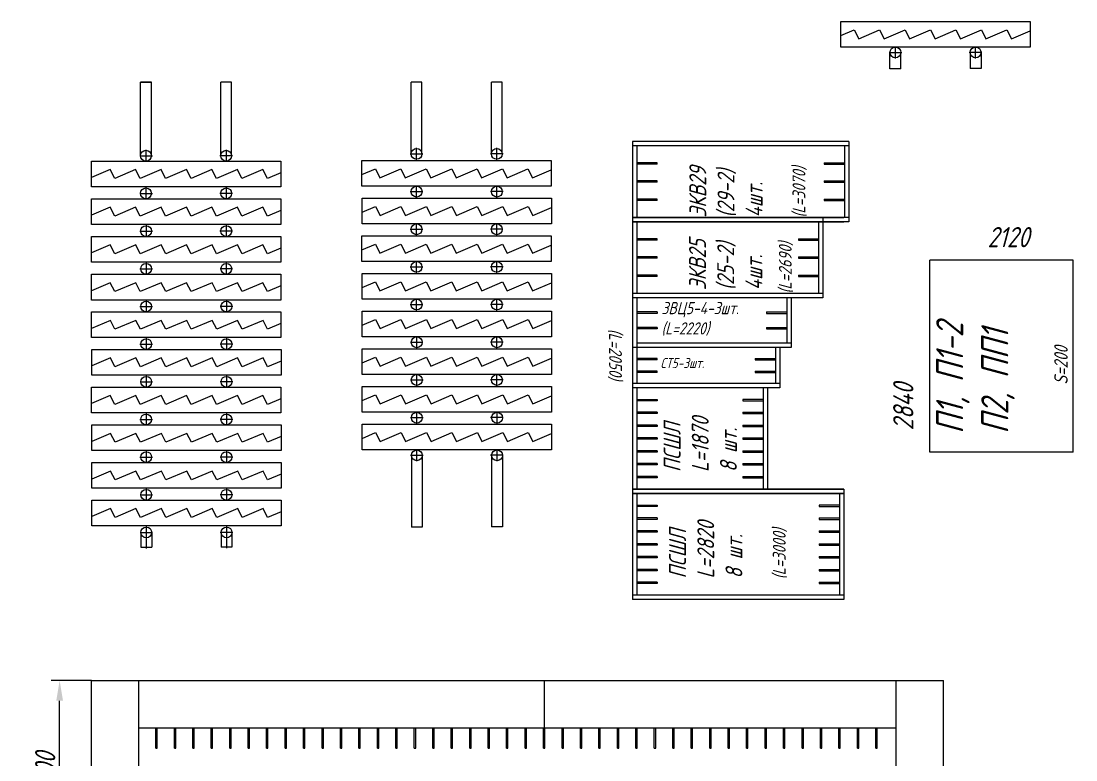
# Model space of a CAD drawing. Header units: millimetres. Extents: x -80926 to 207199, y -554506 to -32322.
# Drawn here: x -15595 to 4, y -234848 to -223919 of the extents above; entities that cross this region are included whole.
import ezdxf

# ---------------------------------------------------------------- set-up
doc = ezdxf.new("R2010")
doc.units = ezdxf.units.MM
doc.styles.add('GOST 2.304', font='CS_Gost2304.shx', dxfattribs={"oblique": 15})
doc.dimstyles.new('GOST', dxfattribs={"dimscale": 0, "dimtxt": 3, "dimasz": 3, "dimexe": 1.25, "dimexo": 0, "dimtad": 1, "dimtoh": 1, "dimdec": 3, "dimtxsty": 'GOST 2.304', "dimcen": 5, "dimadec": 3, "dimazin": 2, "dimtfac": 0.75, "dimtdec": 4, "dimtmove": 1, "dimatfit": 3, "dimfxl": 0, "dimtolj": 1, "dimarcsym": 0})

# ---------------------------------------------------------------- blocks, each defined once
blk = doc.blocks.new('*D135')
at = {"color": 0, "lineweight": -2}
for p, q in [((-14555, -233673), (-15150, -233673)), ((-15025, -236173), (-15025, -233973)), ((-14555, -236473), (-15150, -236473))]:
    blk.add_line(p, q, dxfattribs=at)
at = {"color": 0}
for points in [[(-15075, -233973), (-14975, -233973), (-15025, -233673)], [(-15075, -236173), (-14975, -236173), (-15025, -236473)]]:
    blk.add_solid(points, dxfattribs=at)
at = {"layer": 'Defpoints', "color": 0}
for p in [(-15025, -233673), (-14555, -233673), (-14555, -236473)]:
    blk.add_point(p, dxfattribs=at)
at = {"color": 0, "insert": (-15238, -235073), "char_height": 300, "attachment_point": 5, "rotation": 90, "style": 'GOST 2.304'}
blk.add_mtext('\\A1;2800', dxfattribs=at)

msp = doc.modelspace()

# ---------------------------------------------------------------- linework, layer by layer
for p, q in [((-3473.1365, -224303.4741), (-3473.1365, -223923.4741)), ((-3473.1365, -223923.4741), (-673.1365, -223923.4741)), ((-673.1365, -223923.4741), (-673.1365, -224303.4741)), ((-3473.1365, -224132.2582), (-3274.5815, -224047.4741)), ((-3274.5815, -224047.4741), (-3207.4969, -224179.4741)), ((-3207.4969, -224179.4741), (-2898.3675, -224047.4741)), ((-2898.3675, -224047.4741), (-2831.2829, -224179.4741)), ((-2831.2829, -224179.4741), (-2522.1535, -224047.4741)), ((-2522.1535, -224047.4741), (-2455.0689, -224179.4741)), ((-2455.0689, -224179.4741), (-2145.9395, -224047.4741)), ((-2145.9395, -224047.4741), (-2078.8548, -224179.4741)), ((-2078.8548, -224179.4741), (-1769.7254, -224047.4741)), ((-1769.7254, -224047.4741), (-1702.6408, -224179.4741)), ((-1702.6408, -224179.4741), (-1393.5114, -224047.4741)), ((-1393.5114, -224047.4741), (-1326.4268, -224179.4741)), ((-1326.4268, -224179.4741), (-1017.2974, -224047.4741)), ((-1017.2974, -224047.4741), (-950.2128, -224179.4741)), ((-950.2128, -224179.4741), (-673.1365, -224061.161)), ((-673.1365, -224303.4741), (-3473.1365, -224303.4741)), ((-2665.6126, -224471.8259), (-2665.6126, -224293.3441)), ((-1479.1227, -224471.8259), (-1479.1227, -224293.3441)), ((-2758.9765, -224382.585), (-2572.2488, -224382.585)), ((-1387.2965, -224382.585), (-1574.0242, -224382.585)), ((-13668.6881, -224823.1406), (-13828.6831, -224823.1406)), ((-13827.9192, -224823.1406), (-13667.9192, -224823.1406)), ((-12482.1981, -224823.1406), (-12642.1931, -224823.1406)), ((-12481.4292, -224823.1406), (-12641.4292, -224823.1406)), ((-9666.3864, -224823.1406), (-9826.3815, -224823.1406)), ((-8479.8965, -224822.2515), (-8639.8915, -224822.2515)), ((-3736.6742, -225700.1406), (-6554.6742, -225700.1406)), ((-6554.6742, -225700.1406), (-6554.6742, -226888.1406)), ((-3356.6742, -225700.1406), (-6554.6742, -225700.1406)), ((-3356.6742, -225700.1406), (-3356.6742, -226888.1406)), ((-13748.6881, -225822.341), (-13748.6881, -226000.8228)), ((-12562.1981, -225822.341), (-12562.1981, -226000.8228)), ((-9746.3815, -225972.1573), (-9746.3815, -225793.6756)), ((-8559.8915, -225972.1573), (-8559.8915, -225793.6756)), ((-3736.6742, -225764.1406), (-6554.6742, -225764.1406)), ((-3356.6742, -225764.1406), (-6554.6742, -225764.1406)), ((-6490.6742, -225764.1406), (-6490.6742, -226824.1406)), ((-3420.6742, -225764.1406), (-3420.6742, -226824.1406)), ((-14554.6742, -226370.6928), (-14554.6742, -225990.6928)), ((-14554.6742, -225990.6928), (-11754.6742, -225990.6928)), ((-13840.5142, -225911.5819), (-13653.7865, -225911.5819)), ((-12468.8342, -225911.5819), (-12655.5619, -225911.5819)), ((-11754.6742, -225990.6928), (-11754.6742, -226370.6928)), ((-10554.6742, -226359.8056), (-10554.6742, -225979.8056)), ((-10554.6742, -225979.8056), (-7754.6742, -225979.8056)), ((-9839.7454, -225882.9165), (-9653.0176, -225882.9165)), ((-8468.0654, -225882.9165), (-8654.7931, -225882.9165)), ((-7754.6742, -225979.8056), (-7754.6742, -226359.8056)), ((-6190.6742, -226014.1406), (-6490.6742, -226014.1406)), ((-6191.2772, -226014.1406), (-6191.2772, -226034.1406)), ((-3720.6742, -226014.1406), (-3420.6742, -226014.1406)), ((-3720.0712, -226014.1406), (-3720.0712, -226034.1406)), ((-14277.5979, -226114.6928), (-14554.6742, -226233.0059)), ((-14210.5133, -226246.6928), (-14277.5979, -226114.6928)), ((-13901.3839, -226114.6928), (-14210.5133, -226246.6928)), ((-13834.2993, -226246.6928), (-13901.3839, -226114.6928)), ((-13525.1699, -226114.6928), (-13834.2993, -226246.6928)), ((-13458.0853, -226246.6928), (-13525.1699, -226114.6928)), ((-13148.9559, -226114.6928), (-13458.0853, -226246.6928)), ((-13081.8713, -226246.6928), (-13148.9559, -226114.6928)), ((-12772.7418, -226114.6928), (-13081.8713, -226246.6928)), ((-12705.6572, -226246.6928), (-12772.7418, -226114.6928)), ((-12396.5278, -226114.6928), (-12705.6572, -226246.6928)), ((-12329.4432, -226246.6928), (-12396.5278, -226114.6928)), ((-12020.3138, -226114.6928), (-12329.4432, -226246.6928)), ((-11953.2292, -226246.6928), (-12020.3138, -226114.6928)), ((-11754.6742, -226161.9087), (-11953.2292, -226246.6928)), ((-10554.6742, -226188.5897), (-10356.1192, -226103.8056)), ((-10356.1192, -226103.8056), (-10289.0346, -226235.8056)), ((-10289.0346, -226235.8056), (-9979.9052, -226103.8056)), ((-9979.9052, -226103.8056), (-9912.8206, -226235.8056)), ((-9912.8206, -226235.8056), (-9603.6912, -226103.8056)), ((-9603.6912, -226103.8056), (-9536.6066, -226235.8056)), ((-9536.6066, -226235.8056), (-9227.4772, -226103.8056)), ((-9227.4772, -226103.8056), (-9160.3926, -226235.8056)), ((-9160.3926, -226235.8056), (-8851.2631, -226103.8056)), ((-8851.2631, -226103.8056), (-8784.1785, -226235.8056)), ((-8784.1785, -226235.8056), (-8475.0491, -226103.8056)), ((-8475.0491, -226103.8056), (-8407.9645, -226235.8056)), ((-8407.9645, -226235.8056), (-8098.8351, -226103.8056)), ((-8098.8351, -226103.8056), (-8031.7505, -226235.8056)), ((-8031.7505, -226235.8056), (-7754.6742, -226117.4925)), ((-6190.6742, -226034.1406), (-6490.6742, -226034.1406)), ((-3720.6742, -226034.1406), (-3420.6742, -226034.1406)), ((-6190.6742, -226284.1406), (-6490.6742, -226284.1406)), ((-6190.6742, -226304.1406), (-6490.6742, -226304.1406)), ((-6191.2772, -226284.1406), (-6191.2772, -226304.1406)), ((-3720.6742, -226284.1406), (-3420.6742, -226284.1406)), ((-3720.6742, -226304.1406), (-3420.6742, -226304.1406)), ((-3720.0712, -226284.1406), (-3720.0712, -226304.1406)), ((-11754.6742, -226370.6928), (-14554.6742, -226370.6928)), ((-13839.7454, -226468.471), (-13653.0176, -226468.471)), ((-13747.9192, -226379.2302), (-13747.9192, -226557.7119)), ((-12468.0654, -226468.471), (-12654.7931, -226468.471)), ((-12561.4292, -226379.2302), (-12561.4292, -226557.7119)), ((-7754.6742, -226359.8056), (-10554.6742, -226359.8056)), ((-9838.9765, -226440.6947), (-9652.2488, -226440.6947)), ((-9745.6126, -226529.9356), (-9745.6126, -226351.4539)), ((-8467.2965, -226440.6947), (-8654.0242, -226440.6947)), ((-8559.1227, -226529.9356), (-8559.1227, -226351.4539)), ((-14553.9054, -226928.471), (-14553.9054, -226548.471)), ((-14553.9054, -226548.471), (-11753.9054, -226548.471)), ((-11753.9054, -226548.471), (-11753.9054, -226928.471)), ((-10552.3677, -226917.5839), (-10552.3677, -226537.5839)), ((-10552.3677, -226537.5839), (-7752.3677, -226537.5839)), ((-7752.3677, -226537.5839), (-7752.3677, -226917.5839)), ((-6190.6742, -226554.1406), (-6490.6742, -226554.1406)), ((-6190.6742, -226574.1406), (-6490.6742, -226574.1406)), ((-6191.2772, -226554.1406), (-6191.2772, -226574.1406)), ((-3720.6742, -226554.1406), (-3420.6742, -226554.1406)), ((-3720.6742, -226574.1406), (-3420.6742, -226574.1406)), ((-3720.0712, -226554.1406), (-3720.0712, -226574.1406)), ((-14276.8291, -226672.471), (-14553.9054, -226790.7841)), ((-14209.7445, -226804.471), (-14276.8291, -226672.471)), ((-13900.6151, -226672.471), (-14209.7445, -226804.471)), ((-13833.5305, -226804.471), (-13900.6151, -226672.471)), ((-13524.401, -226672.471), (-13833.5305, -226804.471)), ((-13457.3164, -226804.471), (-13524.401, -226672.471)), ((-13148.187, -226672.471), (-13457.3164, -226804.471)), ((-13081.1024, -226804.471), (-13148.187, -226672.471)), ((-12771.973, -226672.471), (-13081.1024, -226804.471)), ((-12704.8884, -226804.471), (-12771.973, -226672.471)), ((-12395.759, -226672.471), (-12704.8884, -226804.471)), ((-12328.6744, -226804.471), (-12395.759, -226672.471)), ((-12019.5449, -226672.471), (-12328.6744, -226804.471)), ((-11952.4603, -226804.471), (-12019.5449, -226672.471)), ((-11753.9054, -226719.6869), (-11952.4603, -226804.471)), ((-10552.3677, -226746.368), (-10353.8127, -226661.5839)), ((-10353.8127, -226661.5839), (-10286.7281, -226793.5839)), ((-10286.7281, -226793.5839), (-9977.5987, -226661.5839)), ((-9977.5987, -226661.5839), (-9910.514, -226793.5839)), ((-9910.514, -226793.5839), (-9601.3846, -226661.5839)), ((-9601.3846, -226661.5839), (-9534.3, -226793.5839)), ((-9534.3, -226793.5839), (-9225.1706, -226661.5839)), ((-9225.1706, -226661.5839), (-9158.086, -226793.5839)), ((-9158.086, -226793.5839), (-8848.9566, -226661.5839)), ((-8848.9566, -226661.5839), (-8781.872, -226793.5839)), ((-8781.872, -226793.5839), (-8472.7426, -226661.5839)), ((-8472.7426, -226661.5839), (-8405.6579, -226793.5839)), ((-8405.6579, -226793.5839), (-8096.5285, -226661.5839)), ((-8096.5285, -226661.5839), (-8029.4439, -226793.5839)), ((-8029.4439, -226793.5839), (-7752.3677, -226675.2707)), ((-11753.9054, -226928.471), (-14553.9054, -226928.471)), ((-13747.1504, -226937.0084), (-13747.1504, -227115.4902)), ((-12560.6604, -226937.0084), (-12560.6604, -227115.4902)), ((-7752.3677, -226917.5839), (-10552.3677, -226917.5839)), ((-9747.1504, -227086.8247), (-9747.1504, -226908.343)), ((-8560.6604, -227086.8247), (-8560.6604, -226908.343)), ((-3356.6742, -226824.1406), (-6554.6742, -226824.1406)), ((-6554.6742, -226824.1406), (-3426.6742, -226824.1406)), ((-6554.6742, -226824.1406), (-4186.6742, -226824.1406)), ((-6554.6742, -226824.1406), (-6554.6742, -228012.1406)), ((-3736.6742, -226824.1406), (-6554.6742, -226824.1406)), ((-3356.6742, -226888.1406), (-6554.6742, -226888.1406)), ((-6554.6742, -226888.1406), (-3426.6742, -226888.1406)), ((-3736.6742, -226888.1406), (-6554.6742, -226888.1406)), ((-6490.6742, -226888.1406), (-6490.6742, -227948.1406)), ((-3800.6742, -226888.1406), (-3800.6742, -227948.1406)), ((-3736.6742, -226824.1406), (-3736.6742, -228012.1406)), ((-14553.1365, -227487.1384), (-14553.1365, -227107.1384)), ((-14553.1365, -227107.1384), (-11753.1365, -227107.1384)), ((-13838.9765, -227026.2493), (-13652.2488, -227026.2493)), ((-12467.2965, -227026.2493), (-12654.0242, -227026.2493)), ((-11753.1365, -227107.1384), (-11753.1365, -227487.1384)), ((-10553.9054, -227475.3621), (-10553.9054, -227095.3621)), ((-10553.9054, -227095.3621), (-7753.9054, -227095.3621)), ((-9840.5142, -226997.5839), (-9653.7865, -226997.5839)), ((-8468.8342, -226997.5839), (-8655.5619, -226997.5839)), ((-7753.9054, -227095.3621), (-7753.9054, -227475.3621)), ((-14276.0602, -227231.1384), (-14553.1365, -227349.4515)), ((-14208.9756, -227363.1384), (-14276.0602, -227231.1384)), ((-13899.8462, -227231.1384), (-14208.9756, -227363.1384)), ((-13832.7616, -227363.1384), (-13899.8462, -227231.1384)), ((-13523.6322, -227231.1384), (-13832.7616, -227363.1384)), ((-13456.5476, -227363.1384), (-13523.6322, -227231.1384)), ((-13147.4182, -227231.1384), (-13456.5476, -227363.1384)), ((-13080.3336, -227363.1384), (-13147.4182, -227231.1384)), ((-12771.2041, -227231.1384), (-13080.3336, -227363.1384)), ((-12704.1195, -227363.1384), (-12771.2041, -227231.1384)), ((-12394.9901, -227231.1384), (-12704.1195, -227363.1384)), ((-12327.9055, -227363.1384), (-12394.9901, -227231.1384)), ((-12018.7761, -227231.1384), (-12327.9055, -227363.1384)), ((-11951.6915, -227363.1384), (-12018.7761, -227231.1384)), ((-10553.9054, -227304.1462), (-10355.3504, -227219.3621)), ((-10355.3504, -227219.3621), (-10288.2658, -227351.3621)), ((-10288.2658, -227351.3621), (-9979.1364, -227219.3621)), ((-9979.1364, -227219.3621), (-9912.0518, -227351.3621)), ((-9912.0518, -227351.3621), (-9602.9223, -227219.3621)), ((-9602.9223, -227219.3621), (-9535.8377, -227351.3621)), ((-9535.8377, -227351.3621), (-9226.7083, -227219.3621)), ((-9226.7083, -227219.3621), (-9159.6237, -227351.3621)), ((-9159.6237, -227351.3621), (-8850.4943, -227219.3621)), ((-8850.4943, -227219.3621), (-8783.4097, -227351.3621)), ((-8783.4097, -227351.3621), (-8474.2803, -227219.3621)), ((-8474.2803, -227219.3621), (-8407.1957, -227351.3621)), ((-8407.1957, -227351.3621), (-8098.0662, -227219.3621)), ((-8098.0662, -227219.3621), (-8030.9816, -227351.3621)), ((-8030.9816, -227351.3621), (-7753.9054, -227233.049)), ((-6190.6742, -227138.1406), (-6490.6742, -227138.1406)), ((-6190.6742, -227158.1406), (-6490.6742, -227158.1406)), ((-6191.2772, -227138.1406), (-6191.2772, -227158.1406)), ((-4100.6742, -227138.1406), (-3800.6742, -227138.1406)), ((-4100.6742, -227158.1406), (-3800.6742, -227158.1406)), ((-4100.0712, -227138.1406), (-4100.0712, -227158.1406)), ((-11753.1365, -227278.3543), (-11951.6915, -227363.1384)), ((-6190.6742, -227408.1406), (-6490.6742, -227408.1406)), ((-6191.2772, -227408.1406), (-6191.2772, -227428.1406)), ((-4100.6742, -227408.1406), (-3800.6742, -227408.1406)), ((-4100.0712, -227408.1406), (-4100.0712, -227428.1406)), ((-11753.1365, -227487.1384), (-14553.1365, -227487.1384)), ((-13746.3815, -227494.7867), (-13746.3815, -227673.2684)), ((-12559.8915, -227494.7867), (-12559.8915, -227673.2684)), ((-7753.9054, -227475.3621), (-10553.9054, -227475.3621)), ((-9839.7454, -227554.473), (-9653.0176, -227554.473)), ((-9746.3815, -227643.7139), (-9746.3815, -227465.2321)), ((-8468.0654, -227554.473), (-8654.7931, -227554.473)), ((-8559.8915, -227643.7139), (-8559.8915, -227465.2321)), ((-6190.6742, -227428.1406), (-6490.6742, -227428.1406)), ((-4100.6742, -227428.1406), (-3800.6742, -227428.1406)), ((-36.6742, -227453.1406), (-2156.6742, -227453.1406)), ((-2156.6742, -230293.1406), (-2156.6742, -227453.1406)), ((-36.6742, -230293.1406), (-36.6742, -227453.1406)), ((-14552.3677, -228044.9167), (-14552.3677, -227664.9167)), ((-14552.3677, -227664.9167), (-11752.3677, -227664.9167)), ((-13838.2077, -227584.0275), (-13651.4799, -227584.0275)), ((-12466.5277, -227584.0275), (-12653.2554, -227584.0275)), ((-11752.3677, -227664.9167), (-11752.3677, -228044.9167)), ((-10553.1365, -228031.3621), (-10553.1365, -227651.3621)), ((-10553.1365, -227651.3621), (-7753.1365, -227651.3621)), ((-7753.1365, -227651.3621), (-7753.1365, -228031.3621)), ((-6190.6742, -227678.1406), (-6490.6742, -227678.1406)), ((-6190.6742, -227698.1406), (-6490.6742, -227698.1406)), ((-6191.2772, -227678.1406), (-6191.2772, -227698.1406)), ((-4100.6742, -227678.1406), (-3800.6742, -227678.1406)), ((-4100.6742, -227698.1406), (-3800.6742, -227698.1406)), ((-4100.0712, -227678.1406), (-4100.0712, -227698.1406)), ((-14275.2914, -227788.9167), (-14552.3677, -227907.2298)), ((-14208.2068, -227920.9167), (-14275.2914, -227788.9167)), ((-13899.0774, -227788.9167), (-14208.2068, -227920.9167)), ((-13831.9928, -227920.9167), (-13899.0774, -227788.9167)), ((-13522.8633, -227788.9167), (-13831.9928, -227920.9167)), ((-13455.7787, -227920.9167), (-13522.8633, -227788.9167)), ((-13146.6493, -227788.9167), (-13455.7787, -227920.9167)), ((-13079.5647, -227920.9167), (-13146.6493, -227788.9167)), ((-12770.4353, -227788.9167), (-13079.5647, -227920.9167)), ((-12703.3507, -227920.9167), (-12770.4353, -227788.9167)), ((-12394.2213, -227788.9167), (-12703.3507, -227920.9167)), ((-12327.1367, -227920.9167), (-12394.2213, -227788.9167)), ((-12018.0072, -227788.9167), (-12327.1367, -227920.9167)), ((-11950.9226, -227920.9167), (-12018.0072, -227788.9167)), ((-11752.3677, -227836.1326), (-11950.9226, -227920.9167)), ((-10553.1365, -227860.1462), (-10354.5815, -227775.3621)), ((-10354.5815, -227775.3621), (-10287.4969, -227907.3621)), ((-10287.4969, -227907.3621), (-9978.3675, -227775.3621)), ((-9978.3675, -227775.3621), (-9911.2829, -227907.3621)), ((-9911.2829, -227907.3621), (-9602.1535, -227775.3621)), ((-9602.1535, -227775.3621), (-9535.0689, -227907.3621)), ((-9535.0689, -227907.3621), (-9225.9395, -227775.3621)), ((-9225.9395, -227775.3621), (-9158.8548, -227907.3621)), ((-9158.8548, -227907.3621), (-8849.7254, -227775.3621)), ((-8849.7254, -227775.3621), (-8782.6408, -227907.3621)), ((-8782.6408, -227907.3621), (-8473.5114, -227775.3621)), ((-8473.5114, -227775.3621), (-8406.4268, -227907.3621)), ((-8406.4268, -227907.3621), (-8097.2974, -227775.3621)), ((-8097.2974, -227775.3621), (-8030.2128, -227907.3621)), ((-8030.2128, -227907.3621), (-7753.1365, -227789.049)), ((-11752.3677, -228044.9167), (-14552.3677, -228044.9167)), ((-7753.1365, -228031.3621), (-10553.1365, -228031.3621)), ((-9745.6126, -228200.603), (-9745.6126, -228022.1213)), ((-8559.1227, -228200.603), (-8559.1227, -228022.1213)), ((-6554.6742, -227948.1406), (-6554.6742, -228746.1406)), ((-3736.6742, -227948.1406), (-6554.6742, -227948.1406)), ((-3736.6742, -228012.1406), (-6554.6742, -228012.1406)), ((-6490.6742, -228012.1406), (-6490.6742, -228746.1406)), ((-4270.6742, -228012.1406), (-4270.6742, -228682.1406)), ((-4206.6742, -228012.1406), (-4206.6742, -228746.1406)), ((-13837.4388, -228141.8058), (-13650.7111, -228141.8058)), ((-13745.6126, -228052.5649), (-13745.6126, -228231.0467)), ((-12465.7588, -228141.8058), (-12652.4865, -228141.8058)), ((-12559.1227, -228052.5649), (-12559.1227, -228231.0467)), ((-9838.9765, -228111.3621), (-9652.2488, -228111.3621)), ((-8467.2965, -228111.3621), (-8654.0242, -228111.3621)), ((-14551.5988, -228601.8058), (-14551.5988, -228221.8058)), ((-14551.5988, -228221.8058), (-11751.5988, -228221.8058)), ((-14274.5225, -228345.8058), (-14551.5988, -228464.1189)), ((-14207.4379, -228477.8058), (-14274.5225, -228345.8058)), ((-13898.3085, -228345.8058), (-14207.4379, -228477.8058)), ((-13831.2239, -228477.8058), (-13898.3085, -228345.8058)), ((-13522.0945, -228345.8058), (-13831.2239, -228477.8058)), ((-13455.0099, -228477.8058), (-13522.0945, -228345.8058)), ((-13145.8805, -228345.8058), (-13455.0099, -228477.8058)), ((-13078.7959, -228477.8058), (-13145.8805, -228345.8058)), ((-12769.6664, -228345.8058), (-13078.7959, -228477.8058)), ((-12702.5818, -228477.8058), (-12769.6664, -228345.8058)), ((-12393.4524, -228345.8058), (-12702.5818, -228477.8058)), ((-12326.3678, -228477.8058), (-12393.4524, -228345.8058)), ((-12017.2384, -228345.8058), (-12326.3678, -228477.8058)), ((-11950.1538, -228477.8058), (-12017.2384, -228345.8058)), ((-11751.5988, -228221.8058), (-11751.5988, -228601.8058)), ((-10552.3677, -228588.2513), (-10552.3677, -228208.2513)), ((-10552.3677, -228208.2513), (-7752.3677, -228208.2513)), ((-10552.3677, -228417.0353), (-10353.8127, -228332.2513)), ((-10353.8127, -228332.2513), (-10286.7281, -228464.2513)), ((-10286.7281, -228464.2513), (-9977.5987, -228332.2513)), ((-9977.5987, -228332.2513), (-9910.514, -228464.2513)), ((-9910.514, -228464.2513), (-9601.3846, -228332.2513)), ((-9601.3846, -228332.2513), (-9534.3, -228464.2513)), ((-9534.3, -228464.2513), (-9225.1706, -228332.2513)), ((-9225.1706, -228332.2513), (-9158.086, -228464.2513)), ((-9158.086, -228464.2513), (-8848.9566, -228332.2513)), ((-8848.9566, -228332.2513), (-8781.872, -228464.2513)), ((-8781.872, -228464.2513), (-8472.7426, -228332.2513)), ((-8472.7426, -228332.2513), (-8405.6579, -228464.2513)), ((-8405.6579, -228464.2513), (-8096.5285, -228332.2513)), ((-8096.5285, -228332.2513), (-8029.4439, -228464.2513)), ((-8029.4439, -228464.2513), (-7752.3677, -228345.9381)), ((-7752.3677, -228208.2513), (-7752.3677, -228588.2513)), ((-6190.0712, -228222.1406), (-6490.0712, -228222.1406)), ((-6190.0712, -228242.1406), (-6490.0712, -228242.1406)), ((-6190.6742, -228222.1406), (-6190.6742, -228242.1406)), ((-4571.2772, -228222.1406), (-4271.2772, -228222.1406)), ((-4571.2772, -228242.1406), (-4271.2772, -228242.1406)), ((-4570.6742, -228222.1406), (-4570.6742, -228242.1406)), ((-11751.5988, -228393.0217), (-11950.1538, -228477.8058)), ((-6189.4681, -228452.1406), (-6489.4681, -228452.1406)), ((-6189.4681, -228472.1406), (-6489.4681, -228472.1406)), ((-6190.0712, -228452.1406), (-6190.0712, -228472.1406)), ((-4571.8803, -228452.1406), (-4271.8803, -228452.1406)), ((-4571.8803, -228472.1406), (-4271.8803, -228472.1406)), ((-4571.2772, -228452.1406), (-4571.2772, -228472.1406)), ((-11751.5988, -228601.8058), (-14551.5988, -228601.8058)), ((-13744.8438, -228609.4541), (-13744.8438, -228787.9358)), ((-12558.3538, -228609.4541), (-12558.3538, -228787.9358)), ((-7752.3677, -228588.2513), (-10552.3677, -228588.2513)), ((-9838.2077, -228669.1404), (-9651.4799, -228669.1404)), ((-9744.8438, -228758.3812), (-9744.8438, -228579.8995)), ((-8466.5277, -228669.1404), (-8653.2554, -228669.1404)), ((-8558.3538, -228758.3812), (-8558.3538, -228579.8995)), ((-14550.83, -229157.8058), (-14550.83, -228777.8058)), ((-14550.83, -228777.8058), (-11750.83, -228777.8058)), ((-13836.67, -228698.6949), (-13649.9422, -228698.6949)), ((-12464.9899, -228698.6949), (-12651.7177, -228698.6949)), ((-11750.83, -228777.8058), (-11750.83, -229157.8058)), ((-10551.5988, -229146.0295), (-10551.5988, -228766.0295)), ((-10551.5988, -228766.0295), (-7751.5988, -228766.0295)), ((-7751.5988, -228766.0295), (-7751.5988, -229146.0295)), ((-6554.6742, -228682.1406), (-6554.6742, -229345.1406)), ((-4206.6742, -228746.1406), (-6554.6742, -228746.1406)), ((-6490.6742, -228746.1406), (-6490.6742, -229281.1406)), ((-4556.6742, -228746.1406), (-6490.6742, -228746.1406)), ((-4206.6742, -228682.1406), (-6490.0712, -228682.1406)), ((-4440.6742, -228746.1406), (-4440.6742, -229281.1406)), ((-4440.6742, -228746.1406), (-4440.6742, -229281.1406)), ((-4376.6742, -228746.1406), (-4376.6742, -229345.1406)), ((-14273.7537, -228901.8058), (-14550.83, -229020.1189)), ((-14206.6691, -229033.8058), (-14273.7537, -228901.8058)), ((-13897.5397, -228901.8058), (-14206.6691, -229033.8058)), ((-13830.4551, -229033.8058), (-13897.5397, -228901.8058)), ((-13521.3256, -228901.8058), (-13830.4551, -229033.8058)), ((-13454.241, -229033.8058), (-13521.3256, -228901.8058)), ((-13145.1116, -228901.8058), (-13454.241, -229033.8058)), ((-13078.027, -229033.8058), (-13145.1116, -228901.8058)), ((-12768.8976, -228901.8058), (-13078.027, -229033.8058)), ((-12701.813, -229033.8058), (-12768.8976, -228901.8058)), ((-12392.6836, -228901.8058), (-12701.813, -229033.8058)), ((-12325.599, -229033.8058), (-12392.6836, -228901.8058)), ((-12016.4695, -228901.8058), (-12325.599, -229033.8058)), ((-11949.3849, -229033.8058), (-12016.4695, -228901.8058)), ((-11750.83, -228949.0217), (-11949.3849, -229033.8058)), ((-10551.5988, -228974.8136), (-10353.0438, -228890.0295)), ((-10353.0438, -228890.0295), (-10285.9592, -229022.0295)), ((-10285.9592, -229022.0295), (-9976.8298, -228890.0295)), ((-9976.8298, -228890.0295), (-9909.7452, -229022.0295)), ((-9909.7452, -229022.0295), (-9600.6158, -228890.0295)), ((-9600.6158, -228890.0295), (-9533.5312, -229022.0295)), ((-9533.5312, -229022.0295), (-9224.4018, -228890.0295)), ((-9224.4018, -228890.0295), (-9157.3171, -229022.0295)), ((-9157.3171, -229022.0295), (-8848.1877, -228890.0295)), ((-8848.1877, -228890.0295), (-8781.1031, -229022.0295)), ((-8781.1031, -229022.0295), (-8471.9737, -228890.0295)), ((-8471.9737, -228890.0295), (-8404.8891, -229022.0295)), ((-8404.8891, -229022.0295), (-8095.7597, -228890.0295)), ((-8095.7597, -228890.0295), (-8028.6751, -229022.0295)), ((-8028.6751, -229022.0295), (-7751.5988, -228903.7164)), ((-6190.6742, -228911.1406), (-6490.6742, -228911.1406)), ((-6190.6742, -228931.1406), (-6490.6742, -228931.1406)), ((-6191.2772, -228911.1406), (-6191.2772, -228931.1406)), ((-4740.6742, -228911.1406), (-4440.6742, -228911.1406)), ((-4740.6742, -228931.1406), (-4440.6742, -228931.1406)), ((-4740.0712, -228911.1406), (-4740.0712, -228931.1406)), ((-9744.0749, -229316.1595), (-9744.0749, -229137.6778)), ((-8557.585, -229316.1595), (-8557.585, -229137.6778)), ((-6190.6742, -229096.1406), (-6490.6742, -229096.1406)), ((-6190.6742, -229116.1406), (-6490.6742, -229116.1406)), ((-6191.2772, -229096.1406), (-6191.2772, -229116.1406)), ((-4740.6742, -229096.1406), (-4440.6742, -229096.1406)), ((-4740.6742, -229116.1406), (-4440.6742, -229116.1406)), ((-4740.0712, -229096.1406), (-4740.0712, -229116.1406)), ((-11750.83, -229157.8058), (-14550.83, -229157.8058)), ((-13835.9011, -229255.5841), (-13649.1734, -229255.5841)), ((-13744.0749, -229166.3432), (-13744.0749, -229344.8249)), ((-12464.2211, -229255.5841), (-12650.9488, -229255.5841)), ((-12557.585, -229166.3432), (-12557.585, -229344.8249)), ((-7751.5988, -229146.0295), (-10551.5988, -229146.0295)), ((-9837.4388, -229226.9186), (-9650.7111, -229226.9186)), ((-8465.7588, -229226.9186), (-8652.4865, -229226.9186)), ((-4376.6742, -229281.1406), (-6554.6742, -229281.1406)), ((-14552.3677, -229715.5841), (-14552.3677, -229335.5841)), ((-14552.3677, -229335.5841), (-11752.3677, -229335.5841)), ((-11752.3677, -229335.5841), (-11752.3677, -229715.5841)), ((-10550.83, -229704.6969), (-10550.83, -229324.6969)), ((-10550.83, -229324.6969), (-7750.83, -229324.6969)), ((-10550.83, -229533.481), (-10352.275, -229448.6969)), ((-10352.275, -229448.6969), (-10285.1904, -229580.6969)), ((-10285.1904, -229580.6969), (-9976.061, -229448.6969)), ((-9976.061, -229448.6969), (-9908.9763, -229580.6969)), ((-9908.9763, -229580.6969), (-9599.8469, -229448.6969)), ((-9599.8469, -229448.6969), (-9532.7623, -229580.6969)), ((-9532.7623, -229580.6969), (-9223.6329, -229448.6969)), ((-9223.6329, -229448.6969), (-9156.5483, -229580.6969)), ((-9156.5483, -229580.6969), (-8847.4189, -229448.6969)), ((-8847.4189, -229448.6969), (-8780.3343, -229580.6969)), ((-8780.3343, -229580.6969), (-8471.2049, -229448.6969)), ((-8471.2049, -229448.6969), (-8404.1202, -229580.6969)), ((-8404.1202, -229580.6969), (-8094.9908, -229448.6969)), ((-8094.9908, -229448.6969), (-8027.9062, -229580.6969)), ((-7750.83, -229324.6969), (-7750.83, -229704.6969)), ((-6554.6742, -229345.1406), (-6554.6742, -230909.1406)), ((-4376.6742, -229345.1406), (-6554.6742, -229345.1406)), ((-6490.6742, -229345.1406), (-6490.6742, -230845.1406)), ((-4620.6742, -229345.1406), (-4620.6742, -230845.1406)), ((-4556.6742, -229345.1406), (-4556.6742, -230845.1406)), ((-14275.2914, -229459.5841), (-14552.3677, -229577.8972)), ((-14208.2068, -229591.5841), (-14275.2914, -229459.5841)), ((-13899.0774, -229459.5841), (-14208.2068, -229591.5841)), ((-13831.9928, -229591.5841), (-13899.0774, -229459.5841)), ((-13522.8633, -229459.5841), (-13831.9928, -229591.5841)), ((-13455.7787, -229591.5841), (-13522.8633, -229459.5841)), ((-13146.6493, -229459.5841), (-13455.7787, -229591.5841)), ((-13079.5647, -229591.5841), (-13146.6493, -229459.5841)), ((-12770.4353, -229459.5841), (-13079.5647, -229591.5841)), ((-12703.3507, -229591.5841), (-12770.4353, -229459.5841)), ((-12394.2213, -229459.5841), (-12703.3507, -229591.5841)), ((-12327.1367, -229591.5841), (-12394.2213, -229459.5841)), ((-12018.0072, -229459.5841), (-12327.1367, -229591.5841)), ((-11950.9226, -229591.5841), (-12018.0072, -229459.5841)), ((-11752.3677, -229506.8), (-11950.9226, -229591.5841)), ((-8027.9062, -229580.6969), (-7750.83, -229462.3838)), ((-6490.6742, -229515.1406), (-6190.6742, -229515.1406)), ((-6190.0712, -229535.1406), (-6490.0712, -229535.1406)), ((-6190.6742, -229515.1406), (-6190.6742, -229535.1406)), ((-4921.2772, -229535.1406), (-4621.2772, -229535.1406)), ((-4620.6742, -229515.1406), (-4920.6742, -229515.1406)), ((-4920.6742, -229515.1406), (-4920.6742, -229535.1406)), ((-11752.3677, -229715.5841), (-14552.3677, -229715.5841)), ((-13745.6126, -229723.2323), (-13745.6126, -229901.7141)), ((-12559.1227, -229723.2323), (-12559.1227, -229901.7141)), ((-7750.83, -229704.6969), (-10550.83, -229704.6969)), ((-9743.3061, -229873.9378), (-9743.3061, -229695.456)), ((-8556.8161, -229873.9378), (-8556.8161, -229695.456)), ((-6190.0712, -229705.1406), (-6490.0712, -229705.1406)), ((-6190.0712, -229725.1406), (-6490.0712, -229725.1406)), ((-6190.6742, -229705.1406), (-6190.6742, -229725.1406)), ((-4921.2772, -229705.1406), (-4621.2772, -229705.1406)), ((-4921.2772, -229725.1406), (-4621.2772, -229725.1406)), ((-4920.6742, -229705.1406), (-4920.6742, -229725.1406)), ((-14550.0611, -230273.3623), (-14550.0611, -229893.3623)), ((-14550.0611, -229893.3623), (-11750.0611, -229893.3623)), ((-13837.4388, -229812.4732), (-13650.7111, -229812.4732)), ((-12465.7588, -229812.4732), (-12652.4865, -229812.4732)), ((-11750.0611, -229893.3623), (-11750.0611, -230273.3623)), ((-10550.0611, -230262.4752), (-10550.0611, -229882.4752)), ((-10550.0611, -229882.4752), (-7750.0611, -229882.4752)), ((-9836.67, -229784.6969), (-9649.9422, -229784.6969)), ((-8464.9899, -229784.6969), (-8651.7177, -229784.6969)), ((-7750.0611, -229882.4752), (-7750.0611, -230262.4752)), ((-6190.0712, -229895.1406), (-6490.0712, -229895.1406)), ((-6190.0712, -229915.1406), (-6490.0712, -229915.1406)), ((-6190.6742, -229895.1406), (-6190.6742, -229915.1406)), ((-4921.2772, -229895.1406), (-4621.2772, -229895.1406)), ((-4921.2772, -229915.1406), (-4621.2772, -229915.1406)), ((-4920.6742, -229895.1406), (-4920.6742, -229915.1406)), ((-14272.9848, -230017.3623), (-14550.0611, -230135.6755)), ((-14205.9002, -230149.3623), (-14272.9848, -230017.3623)), ((-13896.7708, -230017.3623), (-14205.9002, -230149.3623)), ((-13829.6862, -230149.3623), (-13896.7708, -230017.3623)), ((-13520.5568, -230017.3623), (-13829.6862, -230149.3623)), ((-13453.4722, -230149.3623), (-13520.5568, -230017.3623)), ((-13144.3428, -230017.3623), (-13453.4722, -230149.3623)), ((-13077.2582, -230149.3623), (-13144.3428, -230017.3623)), ((-12768.1287, -230017.3623), (-13077.2582, -230149.3623)), ((-12701.0441, -230149.3623), (-12768.1287, -230017.3623)), ((-12391.9147, -230017.3623), (-12701.0441, -230149.3623)), ((-12324.8301, -230149.3623), (-12391.9147, -230017.3623)), ((-12015.7007, -230017.3623), (-12324.8301, -230149.3623)), ((-11948.6161, -230149.3623), (-12015.7007, -230017.3623)), ((-11750.0611, -230064.5782), (-11948.6161, -230149.3623)), ((-10550.0611, -230091.2593), (-10351.5061, -230006.4752)), ((-10351.5061, -230006.4752), (-10284.4215, -230138.4752)), ((-10284.4215, -230138.4752), (-9975.2921, -230006.4752)), ((-9975.2921, -230006.4752), (-9908.2075, -230138.4752)), ((-9908.2075, -230138.4752), (-9599.0781, -230006.4752)), ((-9599.0781, -230006.4752), (-9531.9935, -230138.4752)), ((-9531.9935, -230138.4752), (-9222.864, -230006.4752)), ((-9222.864, -230006.4752), (-9155.7794, -230138.4752)), ((-9155.7794, -230138.4752), (-8846.65, -230006.4752)), ((-8846.65, -230006.4752), (-8779.5654, -230138.4752)), ((-8779.5654, -230138.4752), (-8470.436, -230006.4752)), ((-8470.436, -230006.4752), (-8403.3514, -230138.4752)), ((-8403.3514, -230138.4752), (-8094.222, -230006.4752)), ((-8094.222, -230006.4752), (-8027.1374, -230138.4752)), ((-8027.1374, -230138.4752), (-7750.0611, -230020.162)), ((-6190.0712, -230085.1406), (-6490.0712, -230085.1406)), ((-6190.0712, -230105.1406), (-6490.0712, -230105.1406)), ((-6190.6742, -230085.1406), (-6190.6742, -230105.1406)), ((-4921.2772, -230085.1406), (-4621.2772, -230085.1406)), ((-4921.2772, -230105.1406), (-4621.2772, -230105.1406)), ((-4920.6742, -230085.1406), (-4920.6742, -230105.1406)), ((-11750.0611, -230273.3623), (-14550.0611, -230273.3623)), ((-13836.67, -230370.2515), (-13649.9422, -230370.2515)), ((-13744.8438, -230281.0106), (-13744.8438, -230459.4923)), ((-12464.9899, -230370.2515), (-12651.7177, -230370.2515)), ((-12558.3538, -230281.0106), (-12558.3538, -230459.4923)), ((-7750.0611, -230262.4752), (-10550.0611, -230262.4752)), ((-9835.9011, -230341.586), (-9649.1734, -230341.586)), ((-9742.5372, -230430.8269), (-9742.5372, -230252.3452)), ((-8464.2211, -230341.586), (-8650.9488, -230341.586)), ((-8556.0473, -230430.8269), (-8556.0473, -230252.3452)), ((-6190.0712, -230275.1406), (-6490.0712, -230275.1406)), ((-6190.0712, -230295.1406), (-6490.0712, -230295.1406)), ((-6190.6742, -230275.1406), (-6190.6742, -230295.1406)), ((-4921.2772, -230275.1406), (-4621.2772, -230275.1406)), ((-4921.2772, -230295.1406), (-4621.2772, -230295.1406)), ((-4920.6742, -230275.1406), (-4920.6742, -230295.1406)), ((-36.6742, -230293.1406), (-2156.6742, -230293.1406)), ((-14550.0611, -230830.2515), (-14550.0611, -230450.2515)), ((-14550.0611, -230450.2515), (-11750.0611, -230450.2515)), ((-11750.0611, -230450.2515), (-11750.0611, -230830.2515)), ((-6190.0712, -230465.1406), (-6490.0712, -230465.1406)), ((-6190.0712, -230485.1406), (-6490.0712, -230485.1406)), ((-6190.6742, -230465.1406), (-6190.6742, -230485.1406)), ((-4921.2772, -230465.1406), (-4621.2772, -230465.1406)), ((-4921.2772, -230485.1406), (-4621.2772, -230485.1406)), ((-4920.6742, -230465.1406), (-4920.6742, -230485.1406)), ((-14272.9848, -230574.2515), (-14550.0611, -230692.5646)), ((-14205.9002, -230706.2515), (-14272.9848, -230574.2515)), ((-13896.7708, -230574.2515), (-14205.9002, -230706.2515)), ((-13829.6862, -230706.2515), (-13896.7708, -230574.2515)), ((-13520.5568, -230574.2515), (-13829.6862, -230706.2515)), ((-13453.4722, -230706.2515), (-13520.5568, -230574.2515)), ((-13144.3428, -230574.2515), (-13453.4722, -230706.2515)), ((-13077.2582, -230706.2515), (-13144.3428, -230574.2515)), ((-12768.1287, -230574.2515), (-13077.2582, -230706.2515)), ((-12701.0441, -230706.2515), (-12768.1287, -230574.2515)), ((-12391.9147, -230574.2515), (-12701.0441, -230706.2515)), ((-12324.8301, -230706.2515), (-12391.9147, -230574.2515)), ((-12015.7007, -230574.2515), (-12324.8301, -230706.2515)), ((-11948.6161, -230706.2515), (-12015.7007, -230574.2515)), ((-11750.0611, -230621.4674), (-11948.6161, -230706.2515)), ((-6190.0712, -230655.1406), (-6490.0712, -230655.1406)), ((-6190.0712, -230675.1406), (-6490.0712, -230675.1406)), ((-6190.6742, -230655.1406), (-6190.6742, -230675.1406)), ((-4921.2772, -230655.1406), (-4621.2772, -230655.1406)), ((-4921.2772, -230675.1406), (-4621.2772, -230675.1406)), ((-4920.6742, -230655.1406), (-4920.6742, -230675.1406)), ((-11750.0611, -230830.2515), (-14550.0611, -230830.2515)), ((-13744.0749, -230837.8997), (-13744.0749, -231016.3815)), ((-12557.585, -230837.8997), (-12557.585, -231016.3815)), ((-4556.6742, -230845.1406), (-6554.6742, -230845.1406)), ((-4876.6742, -230845.1406), (-6554.6742, -230845.1406)), ((-3426.6742, -230845.1406), (-6554.6742, -230845.1406)), ((-6554.6742, -230845.1406), (-6554.6742, -232473.1406)), ((-6554.6742, -230845.1406), (-3426.6742, -230845.1406)), ((-3426.6742, -230845.1406), (-3426.6742, -232473.1406)), ((-14550.0611, -231386.2515), (-14550.0611, -231006.2515)), ((-14550.0611, -231006.2515), (-11750.0611, -231006.2515)), ((-13835.9011, -230927.1406), (-13649.1734, -230927.1406)), ((-12464.2211, -230927.1406), (-12650.9488, -230927.1406)), ((-11750.0611, -231006.2515), (-11750.0611, -231386.2515)), ((-4556.6742, -230909.1406), (-6554.6742, -230909.1406)), ((-4876.6742, -230909.1406), (-6554.6742, -230909.1406)), ((-3426.6742, -230909.1406), (-6554.6742, -230909.1406)), ((-6554.6742, -230909.1406), (-3426.6742, -230909.1406)), ((-6490.6742, -230909.1406), (-6490.6742, -232409.1406)), ((-3490.6742, -230909.1406), (-3490.6742, -232409.1406)), ((-14272.9848, -231130.2515), (-14550.0611, -231248.5646)), ((-14205.9002, -231262.2515), (-14272.9848, -231130.2515)), ((-13896.7708, -231130.2515), (-14205.9002, -231262.2515)), ((-13829.6862, -231262.2515), (-13896.7708, -231130.2515)), ((-13520.5568, -231130.2515), (-13829.6862, -231262.2515)), ((-13453.4722, -231262.2515), (-13520.5568, -231130.2515)), ((-13144.3428, -231130.2515), (-13453.4722, -231262.2515)), ((-13077.2582, -231262.2515), (-13144.3428, -231130.2515)), ((-12768.1287, -231130.2515), (-13077.2582, -231262.2515)), ((-12701.0441, -231262.2515), (-12768.1287, -231130.2515)), ((-12391.9147, -231130.2515), (-12701.0441, -231262.2515)), ((-12324.8301, -231262.2515), (-12391.9147, -231130.2515)), ((-12015.7007, -231130.2515), (-12324.8301, -231262.2515)), ((-11948.6161, -231262.2515), (-12015.7007, -231130.2515)), ((-6490.6742, -231079.1406), (-6190.6742, -231079.1406)), ((-6190.0712, -231099.1406), (-6490.0712, -231099.1406)), ((-6190.6742, -231079.1406), (-6190.6742, -231099.1406)), ((-3791.2772, -231099.1406), (-3491.2772, -231099.1406)), ((-3490.6742, -231079.1406), (-3790.6742, -231079.1406)), ((-3790.6742, -231079.1406), (-3790.6742, -231099.1406)), ((-11750.0611, -231177.4674), (-11948.6161, -231262.2515)), ((-6190.0712, -231269.1406), (-6490.0712, -231269.1406)), ((-6190.0712, -231289.1406), (-6490.0712, -231289.1406)), ((-6190.6742, -231269.1406), (-6190.6742, -231289.1406)), ((-3791.2772, -231269.1406), (-3491.2772, -231269.1406)), ((-3791.2772, -231289.1406), (-3491.2772, -231289.1406)), ((-3790.6742, -231269.1406), (-3790.6742, -231289.1406)), ((-11750.0611, -231386.2515), (-14550.0611, -231386.2515)), ((-13743.3061, -231394.7889), (-13743.3061, -231721.7406)), ((-12556.8161, -231394.7889), (-12556.8161, -231716.4983)), ((-9662.5422, -231403.1406), (-9822.5372, -231403.1406)), ((-8476.0522, -231402.2515), (-8636.0473, -231402.2515)), ((-6190.0712, -231459.1406), (-6490.0712, -231459.1406)), ((-6190.0712, -231479.1406), (-6490.0712, -231479.1406)), ((-6190.6742, -231459.1406), (-6190.6742, -231479.1406)), ((-3791.2772, -231459.1406), (-3491.2772, -231459.1406)), ((-3791.2772, -231479.1406), (-3491.2772, -231479.1406)), ((-3790.6742, -231459.1406), (-3790.6742, -231479.1406)), ((-13835.9011, -231483.1406), (-13649.1734, -231483.1406)), ((-13823.3061, -231483.1406), (-13823.3061, -231703.1406)), ((-13663.3061, -231483.1406), (-13663.3061, -231703.1406)), ((-12464.2211, -231483.1406), (-12650.9488, -231483.1406)), ((-12636.8161, -231483.1406), (-12636.8161, -231703.1406)), ((-12476.8161, -231483.1406), (-12476.8161, -231703.1406)), ((-13823.3061, -231703.1406), (-13663.3061, -231703.1406)), ((-12476.8161, -231703.1406), (-12636.8161, -231703.1406)), ((-6190.0712, -231649.1406), (-6490.0712, -231649.1406)), ((-6190.0712, -231669.1406), (-6490.0712, -231669.1406)), ((-6190.6742, -231649.1406), (-6190.6742, -231669.1406)), ((-3791.2772, -231649.1406), (-3491.2772, -231649.1406)), ((-3791.2772, -231669.1406), (-3491.2772, -231669.1406)), ((-3790.6742, -231649.1406), (-3790.6742, -231669.1406)), ((-6190.0712, -231839.1406), (-6490.0712, -231839.1406)), ((-6190.0712, -231859.1406), (-6490.0712, -231859.1406)), ((-6190.6742, -231839.1406), (-6190.6742, -231859.1406)), ((-3791.2772, -231839.1406), (-3491.2772, -231839.1406)), ((-3791.2772, -231859.1406), (-3491.2772, -231859.1406)), ((-3790.6742, -231839.1406), (-3790.6742, -231859.1406)), ((-6190.0712, -232029.1406), (-6490.0712, -232029.1406)), ((-6190.0712, -232049.1406), (-6490.0712, -232049.1406)), ((-6190.6742, -232029.1406), (-6190.6742, -232049.1406)), ((-3791.2772, -232029.1406), (-3491.2772, -232029.1406)), ((-3791.2772, -232049.1406), (-3491.2772, -232049.1406)), ((-3790.6742, -232029.1406), (-3790.6742, -232049.1406)), ((-6190.0712, -232219.1406), (-6490.0712, -232219.1406)), ((-6190.0712, -232239.1406), (-6490.0712, -232239.1406)), ((-6190.6742, -232219.1406), (-6190.6742, -232239.1406)), ((-3791.2772, -232219.1406), (-3491.2772, -232219.1406)), ((-3791.2772, -232239.1406), (-3491.2772, -232239.1406)), ((-3790.6742, -232219.1406), (-3790.6742, -232239.1406)), ((-3426.6742, -232409.1406), (-6554.6742, -232409.1406)), ((-3426.6742, -232473.1406), (-6554.6742, -232473.1406)), ((-14554.6742, -233673.1406), (-1954.6742, -233673.1406)), ((-14554.6742, -236473.1406), (-14554.6742, -233673.1406)), ((-13854.6742, -236473.1406), (-13854.6742, -233673.1406)), ((-7854.6742, -234373.1406), (-7854.6742, -233673.1406)), ((-2654.6742, -236473.1406), (-2654.6742, -233673.1406)), ((-1954.6742, -236473.1406), (-1954.6742, -233673.1406)), ((-13854.6742, -234373.1406), (-2654.6742, -234373.1406)), ((-13601.6742, -234673.1406), (-13601.6742, -234373.1406)), ((-13581.6742, -234673.1406), (-13581.6742, -234373.1406)), ((-13328.6742, -234673.1406), (-13328.6742, -234373.1406)), ((-13308.6742, -234673.1406), (-13308.6742, -234373.1406)), ((-13055.6742, -234673.1406), (-13055.6742, -234373.1406)), ((-13035.6742, -234673.1406), (-13035.6742, -234373.1406)), ((-12782.6742, -234673.1406), (-12782.6742, -234373.1406)), ((-12762.6742, -234673.1406), (-12762.6742, -234373.1406)), ((-12509.6742, -234673.1406), (-12509.6742, -234373.1406)), ((-12489.6742, -234673.1406), (-12489.6742, -234373.1406)), ((-12236.6742, -234673.1406), (-12236.6742, -234373.1406)), ((-12216.6742, -234673.1406), (-12216.6742, -234373.1406)), ((-11963.6742, -234673.1406), (-11963.6742, -234373.1406)), ((-11943.6742, -234673.1406), (-11943.6742, -234373.1406)), ((-11690.6742, -234673.1406), (-11690.6742, -234373.1406)), ((-11670.6742, -234673.1406), (-11670.6742, -234373.1406)), ((-11417.6742, -234673.1406), (-11417.6742, -234373.1406)), ((-11397.6742, -234673.1406), (-11397.6742, -234373.1406)), ((-11144.6742, -234673.1406), (-11144.6742, -234373.1406)), ((-11124.6742, -234673.1406), (-11124.6742, -234373.1406)), ((-10871.6742, -234673.1406), (-10871.6742, -234373.1406)), ((-10851.6742, -234673.1406), (-10851.6742, -234373.1406)), ((-10598.6742, -234673.1406), (-10598.6742, -234373.1406)), ((-10578.6742, -234673.1406), (-10578.6742, -234373.1406)), ((-10325.6742, -234673.1406), (-10325.6742, -234373.1406)), ((-10305.6742, -234673.1406), (-10305.6742, -234373.1406)), ((-10052.6742, -234673.1406), (-10052.6742, -234373.1406)), ((-10032.6742, -234673.1406), (-10032.6742, -234373.1406)), ((-9779.6742, -234673.1406), (-9779.6742, -234373.1406)), ((-9759.6742, -234673.1406), (-9759.6742, -234373.1406)), ((-9506.6742, -234673.1406), (-9506.6742, -234373.1406)), ((-9486.6742, -234673.1406), (-9486.6742, -234373.1406)), ((-9233.6742, -234673.1406), (-9233.6742, -234373.1406)), ((-9213.6742, -234673.1406), (-9213.6742, -234373.1406)), ((-8960.6742, -234673.1406), (-8960.6742, -234373.1406)), ((-8940.6742, -234673.1406), (-8940.6742, -234373.1406)), ((-8687.6742, -234673.1406), (-8687.6742, -234373.1406)), ((-8667.6742, -234673.1406), (-8667.6742, -234373.1406)), ((-8414.6742, -234673.1406), (-8414.6742, -234373.1406)), ((-8394.6742, -234673.1406), (-8394.6742, -234373.1406)), ((-8141.6742, -234673.1406), (-8141.6742, -234373.1406)), ((-8121.6742, -234673.1406), (-8121.6742, -234373.1406)), ((-7868.6742, -234673.1406), (-7868.6742, -234373.1406)), ((-7848.6742, -234673.1406), (-7848.6742, -234373.1406)), ((-7595.6742, -234673.1406), (-7595.6742, -234373.1406)), ((-7575.6742, -234673.1406), (-7575.6742, -234373.1406)), ((-7322.6742, -234673.1406), (-7322.6742, -234373.1406)), ((-7302.6742, -234673.1406), (-7302.6742, -234373.1406)), ((-7049.6742, -234673.1406), (-7049.6742, -234373.1406)), ((-7029.6742, -234673.1406), (-7029.6742, -234373.1406)), ((-6776.6742, -234673.1406), (-6776.6742, -234373.1406)), ((-6756.6742, -234673.1406), (-6756.6742, -234373.1406)), ((-6503.6742, -234673.1406), (-6503.6742, -234373.1406)), ((-6483.6742, -234673.1406), (-6483.6742, -234373.1406)), ((-6230.6742, -234673.1406), (-6230.6742, -234373.1406)), ((-6210.6742, -234673.1406), (-6210.6742, -234373.1406)), ((-5957.6742, -234673.1406), (-5957.6742, -234373.1406)), ((-5937.6742, -234673.1406), (-5937.6742, -234373.1406)), ((-5684.6742, -234673.1406), (-5684.6742, -234373.1406)), ((-5664.6742, -234673.1406), (-5664.6742, -234373.1406)), ((-5411.6742, -234673.1406), (-5411.6742, -234373.1406)), ((-5391.6742, -234673.1406), (-5391.6742, -234373.1406)), ((-5138.6742, -234673.1406), (-5138.6742, -234373.1406)), ((-5118.6742, -234673.1406), (-5118.6742, -234373.1406)), ((-4865.6742, -234673.1406), (-4865.6742, -234373.1406)), ((-4845.6742, -234673.1406), (-4845.6742, -234373.1406)), ((-4592.6742, -234673.1406), (-4592.6742, -234373.1406)), ((-4572.6742, -234673.1406), (-4572.6742, -234373.1406)), ((-4319.6742, -234673.1406), (-4319.6742, -234373.1406)), ((-4299.6742, -234673.1406), (-4299.6742, -234373.1406)), ((-4046.6742, -234673.1406), (-4046.6742, -234373.1406)), ((-4026.6742, -234673.1406), (-4026.6742, -234373.1406)), ((-3773.6742, -234673.1406), (-3773.6742, -234373.1406)), ((-3753.6742, -234673.1406), (-3753.6742, -234373.1406)), ((-3500.6742, -234673.1406), (-3500.6742, -234373.1406)), ((-3480.6742, -234673.1406), (-3480.6742, -234373.1406)), ((-3227.6742, -234673.1406), (-3227.6742, -234373.1406)), ((-3207.6742, -234673.1406), (-3207.6742, -234373.1406)), ((-2954.6742, -234673.1406), (-2954.6742, -234373.1406)), ((-2934.6742, -234673.1406), (-2934.6742, -234373.1406)), ((-13601.6742, -234672.5376), (-13581.6742, -234672.5376)), ((-13328.6742, -234672.5376), (-13308.6742, -234672.5376)), ((-13055.6742, -234672.5376), (-13035.6742, -234672.5376)), ((-12782.6742, -234672.5376), (-12762.6742, -234672.5376)), ((-12509.6742, -234672.5376), (-12489.6742, -234672.5376)), ((-12236.6742, -234672.5376), (-12216.6742, -234672.5376)), ((-11963.6742, -234672.5376), (-11943.6742, -234672.5376)), ((-11690.6742, -234672.5376), (-11670.6742, -234672.5376)), ((-11417.6742, -234672.5376), (-11397.6742, -234672.5376)), ((-11144.6742, -234672.5376), (-11124.6742, -234672.5376)), ((-10871.6742, -234672.5376), (-10851.6742, -234672.5376)), ((-10598.6742, -234672.5376), (-10578.6742, -234672.5376)), ((-10325.6742, -234672.5376), (-10305.6742, -234672.5376)), ((-10052.6742, -234672.5376), (-10032.6742, -234672.5376)), ((-9779.6742, -234672.5376), (-9759.6742, -234672.5376)), ((-9506.6742, -234672.5376), (-9486.6742, -234672.5376)), ((-9233.6742, -234672.5376), (-9213.6742, -234672.5376)), ((-8960.6742, -234672.5376), (-8940.6742, -234672.5376)), ((-8687.6742, -234672.5376), (-8667.6742, -234672.5376)), ((-8414.6742, -234672.5376), (-8394.6742, -234672.5376)), ((-8141.6742, -234672.5376), (-8121.6742, -234672.5376)), ((-7868.6742, -234672.5376), (-7848.6742, -234672.5376)), ((-7595.6742, -234672.5376), (-7575.6742, -234672.5376)), ((-7322.6742, -234672.5376), (-7302.6742, -234672.5376)), ((-7049.6742, -234672.5376), (-7029.6742, -234672.5376)), ((-6776.6742, -234672.5376), (-6756.6742, -234672.5376)), ((-6503.6742, -234672.5376), (-6483.6742, -234672.5376)), ((-6230.6742, -234672.5376), (-6210.6742, -234672.5376)), ((-5957.6742, -234672.5376), (-5937.6742, -234672.5376)), ((-5684.6742, -234672.5376), (-5664.6742, -234672.5376)), ((-5411.6742, -234672.5376), (-5391.6742, -234672.5376)), ((-5138.6742, -234672.5376), (-5118.6742, -234672.5376)), ((-4865.6742, -234672.5376), (-4845.6742, -234672.5376)), ((-4592.6742, -234672.5376), (-4572.6742, -234672.5376)), ((-4319.6742, -234672.5376), (-4299.6742, -234672.5376)), ((-4046.6742, -234672.5376), (-4026.6742, -234672.5376)), ((-3773.6742, -234672.5376), (-3753.6742, -234672.5376)), ((-3500.6742, -234672.5376), (-3480.6742, -234672.5376)), ((-3227.6742, -234672.5376), (-3207.6742, -234672.5376)), ((-2954.6742, -234672.5376), (-2934.6742, -234672.5376))]:
    msp.add_line(p, q)
at = {"ltscale": 15}
for p, q in [((-2745.6126, -224623.1406), (-2745.6126, -224383.4741)), ((-2585.6176, -224623.1406), (-2585.6126, -224383.4758)), ((-1559.1227, -224383.4741), (-1559.1227, -224622.2515)), ((-1399.1276, -224382.585), (-1399.1276, -224622.2515)), ((-2585.6176, -224623.1406), (-2745.6126, -224623.1406)), ((-1399.1276, -224622.2515), (-1559.1227, -224622.2515)), ((-13828.6831, -225911.5819), (-13828.6831, -224823.1406)), ((-13668.6881, -225910.6928), (-13668.6881, -224823.1406)), ((-12642.1931, -225911.5819), (-12642.1931, -224823.1406)), ((-12482.1981, -225910.6928), (-12482.1981, -224823.1406)), ((-9826.3815, -225884.6947), (-9826.3815, -224823.1406)), ((-9666.3864, -225883.8056), (-9666.3864, -224823.1406)), ((-8639.8915, -225883.8056), (-8639.8915, -224822.2515)), ((-8479.8965, -225882.9165), (-8479.8965, -224822.2515)), ((-9822.5372, -230343.3643), (-9822.5372, -231403.1406)), ((-9662.5422, -230342.4752), (-9662.5422, -231403.1406)), ((-8636.0473, -230342.4752), (-8636.0473, -231402.2515)), ((-8476.0522, -230341.586), (-8476.0522, -231402.2515))]:
    msp.add_line(p, q, dxfattribs=at)
for centre in [(-2665.6126, -224383.4741), (-1479.1227, -224383.4741), (-13748.6881, -225910.6928), (-12562.1981, -225910.6928), (-9746.3815, -225883.8056), (-8559.8915, -225883.8056), (-13747.9192, -226467.5819), (-12561.4292, -226467.5819), (-9745.6126, -226441.5839), (-8559.1227, -226441.5839), (-13747.1504, -227025.3602), (-12560.6604, -227025.3602), (-9747.1504, -226998.473), (-8560.6604, -226998.473), (-13746.3815, -227583.1384), (-12559.8915, -227583.1384), (-9746.3815, -227555.3621), (-8559.8915, -227555.3621), (-9745.6126, -228112.2513), (-8559.1227, -228112.2513), (-13745.6126, -228140.9167), (-12559.1227, -228140.9167), (-13744.8438, -228697.8058), (-12558.3538, -228697.8058), (-9744.8438, -228670.0295), (-8558.3538, -228670.0295), (-13744.0749, -229254.6949), (-12557.585, -229254.6949), (-9744.0749, -229227.8078), (-8557.585, -229227.8078), (-13745.6126, -229811.5841), (-12559.1227, -229811.5841), (-9743.3061, -229785.586), (-8556.8161, -229785.586), (-13744.8438, -230369.3623), (-12558.3538, -230369.3623), (-9742.5372, -230342.4752), (-8556.0473, -230342.4752), (-13744.0749, -230926.2515), (-12557.585, -230926.2515), (-13743.3061, -231483.1406), (-12556.8161, -231483.1406)]:
    msp.add_circle(centre, 80)
msp.add_open_spline([(-40349.0042, -216773.1406), (-40496.419, -217179.7174), (-41551.1805, -224116.3418), (-41893.8159, -226834.3425), (-42924.5922, -239598.129), (-31311.7583, -246166.9725), (-17033.9426, -241933.2984), (778.5663, -243560.739), (16898.6738, -244026.1311), (32003.4583, -243779.8118), (53498.7453, -249132.3452), (50391.727, -233755.378), (53284.0997, -225699.4628), (50877.3405, -219626.2566), (49816.7235, -214015.9521), (48185.4437, -214101.0001), (46499.7454, -214095.9545), (46285.3258, -214034.8615)], degree=3, knots=[801.6625174448, 801.6625174448, 801.6625174448, 801.6625174448, 2111.8071712127, 11138.3698301209, 23394.6988272199, 31668.3245429155, 50102.1857783468, 67549.1935370648, 85138.7487895182, 97029.3574073722, 117856.6013994624, 126232.1472898463, 136100.3298398128, 142525.9250569345, 147083.6997114652, 148988.7913002833, 149566.3012723248, 149566.3012723248, 149566.3012723248, 149566.3012723248])

# ---------------------------------------------------------------- texts
at = {"width": 5509.146457, "attachment_point": 1, "style": 'GOST 2.304'}
for s, insert, char_height, rotation in [('{\\H0.83333x;ЭКВ29\\P(29-2)\\P4шт.}', (-5713.1495, -226824.1406), 300, 90), ('(L=3070)', (-4186.6742, -226824.1406), 190, 90), ('{\\H0.83333x;ЭКВ25\\P(25-2)\\P4шт.}', (-5717.3817, -227898.721), 300, 90), ('(L=2690)', (-4389.0292, -227948.1406), 190, 90), ('П1, П1-2\\PП2, ПП1', (-2062.1146, -230025.0442), 400, 90), ('(L=2050)', (-6708.6779, -228470.5184), 190, 270), ('{\\Q15;S=200}  ', (-316.9479, -229295.6107), 200, 90), (' {\\H1.5x; 2840}', (-2698.6921, -230228.9986), 200, 90), ('{\\H0.83333x;ПСШЛ\\PL=1870\\P8 шт.}', (-6092.9825, -230589.4991), 300, 90), ('{\\H0.83333x;ПСШЛ\\PL=2820\\P8 шт.}', (-6011.7173, -232164.3194), 300, 90), ('(L=3000)', (-4478.0141, -232174.5718), 190, 90)]:
    msp.add_mtext(s, dxfattribs=dict(at, insert=insert, char_height=char_height, rotation=rotation))
at = {"attachment_point": 1, "style": 'GOST 2.304'}
for s, insert, char_height, width in [('2120', (-1303.6302, -226964.9404), 300, 4320.56995), ('3ВЦ5-4-3шт.\\P(L=2220)', (-6124.5767, -228074.6757), 180, 5509.146457), ('СТ5-3шт.', (-6138.9637, -228902.3688), 150, 5509.146457)]:
    msp.add_mtext(s, dxfattribs=dict(at, insert=insert, char_height=char_height, width=width))

# ---------------------------------------------------------------- dimensions: what is measured, and where the dimension line sits
dim = msp.add_linear_dim(base=(-15025.4423, -233673.1406), p1=(-14554.6742, -236473.1406), p2=(-14554.6742, -233673.1406), angle=90, dimstyle='GOST', override={"dimscale": 100})
dim.commit()
dim.dimension.update_dxf_attribs({"geometry": '*D135', "text_midpoint": (-15237.9423, -235073.1406)})

doc.saveas('drawing.dxf')
